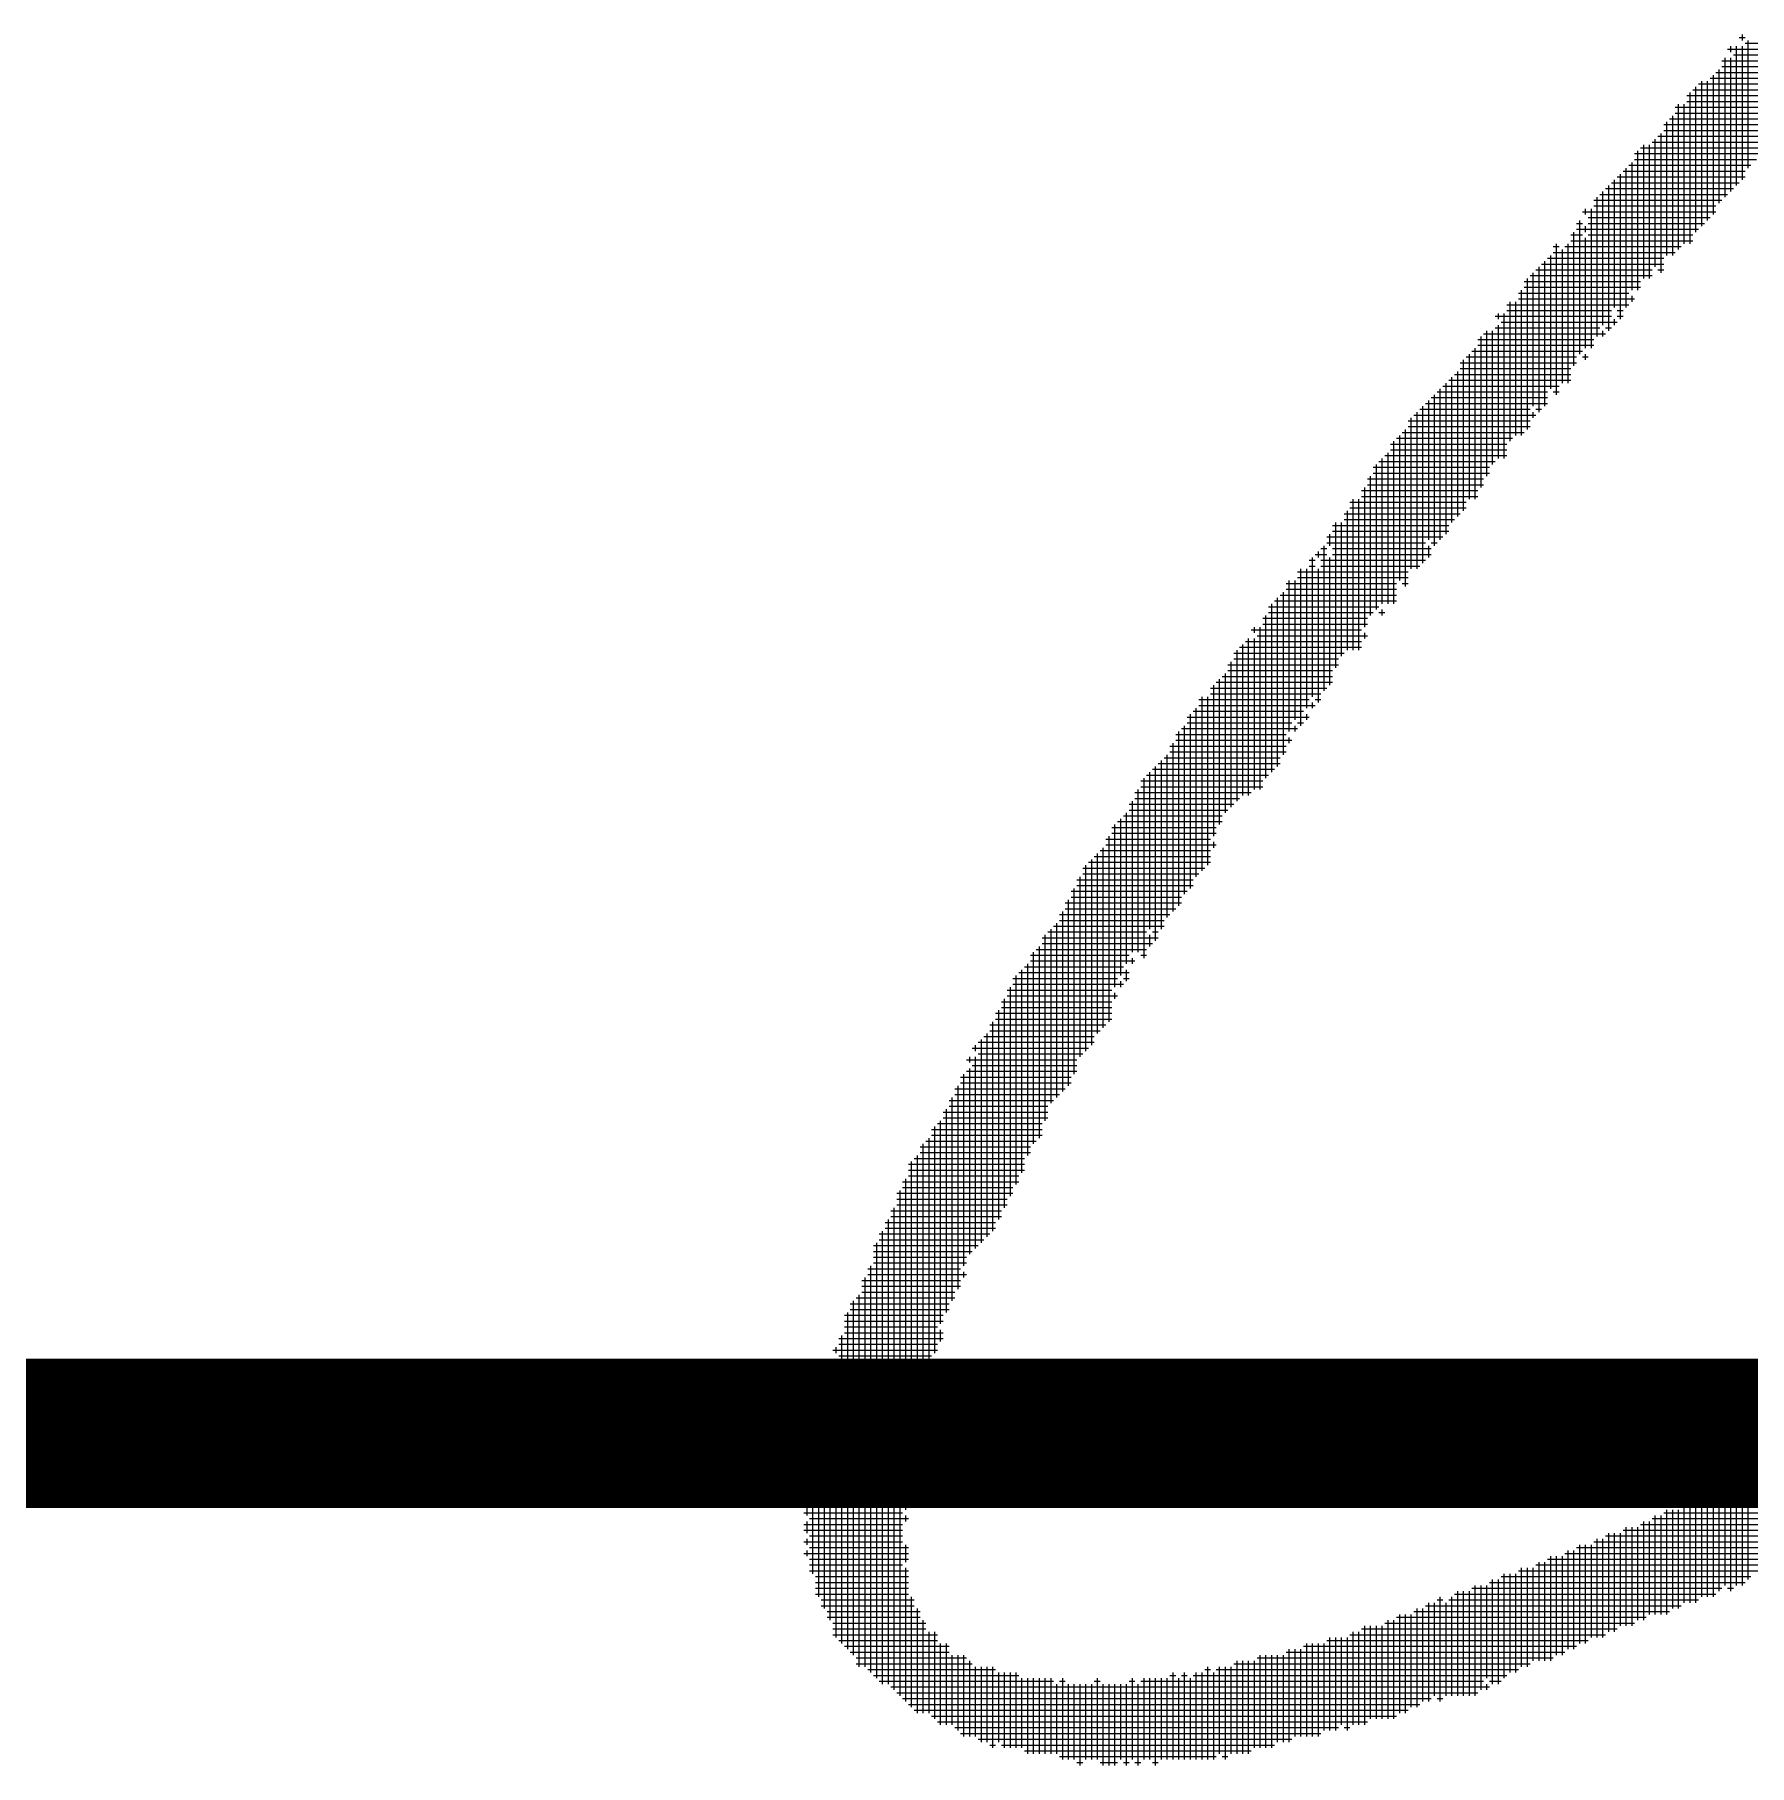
# Model space of a CAD drawing. Header units: feet. Extents: x 0 to 168200, y 0 to 118800.
# Drawn here: x 114241 to 114700.2, y 5111.1 to 5574.7 of the extents above; entities that cross this region are included whole.
import ezdxf
from ezdxf.enums import TextEntityAlignment as Align

# ---------------------------------------------------------------- set-up
doc = ezdxf.new("R2010")
doc.units = ezdxf.units.FT
doc.header["$LTSCALE"] = 1100
doc.header["$MEASUREMENT"] = 0
for name, color, linetype in [('CX-BORD', 3, 'CONTINUOUS'), ('CX-BORD-LIN1', 4, 'CONTINUOUS'), ('CX-BORD-LIN2', 3, 'CONTINUOUS'), ('CX-BORD-TEX2', 7, 'CONTINUOUS'), ('CX-BORD-TEX3', 6, 'CONTINUOUS')]:
    doc.layers.add(name, color=color, linetype=linetype)
doc.styles.add('TB_TEXT', font='')
doc.styles.add('TB_WBTXT', font='')
doc.styles.add('TB_WMTXT', font='')
doc.styles.get('TB_TEXT').set_extended_font_data('DotumChe')
doc.styles.get('TB_WBTXT').set_extended_font_data('Dotum')
doc.styles.get('TB_WMTXT').set_extended_font_data('DotumChe')

# ---------------------------------------------------------------- blocks, each defined once
blk = doc.blocks.new('CXBLKA1')
at = {"layer": 'CX-BORD-LIN1'}
for p, q in [((548.4872, 7.8697, 1), (548.495, 7.8697, 1)), ((548.4911, 7.8735, 1), (548.4911, 7.8658, 1)), ((548.495, 7.8619, 1), (548.6584, 7.8619, 1)), ((548.4989, 7.8658, 1), (548.4989, 7.6946, 1)), ((548.4639, 7.8385, 1), (548.6117, 7.8385, 1)), ((548.4678, 7.8424, 1), (548.4678, 7.6557, 1)), ((548.4717, 7.8541, 1), (548.6428, 7.8541, 1)), ((548.4756, 7.858, 1), (548.4756, 7.8502, 1)), ((548.4756, 7.8424, 1), (548.4756, 7.6635, 1)), ((548.4795, 7.8463, 1), (548.6428, 7.8463, 1)), ((548.4833, 7.858, 1), (548.4833, 7.6713, 1)), ((548.4911, 7.858, 1), (548.4911, 7.6791, 1)), ((548.4483, 7.8152, 1), (548.6117, 7.8152, 1)), ((548.4522, 7.8191, 1), (548.4522, 7.6324, 1)), ((548.4561, 7.823, 1), (548.6195, 7.823, 1)), ((548.46, 7.8269, 1), (548.46, 7.648, 1)), ((548.4639, 7.8308, 1), (548.6273, 7.8308, 1)), ((548.4172, 7.7919, 1), (548.5728, 7.7919, 1)), ((548.4211, 7.7958, 1), (548.4211, 7.5935, 1)), ((548.425, 7.7996, 1), (548.5806, 7.7996, 1)), ((548.4289, 7.8035, 1), (548.4289, 7.6091, 1)), ((548.4328, 7.8074, 1), (548.5884, 7.8074, 1)), ((548.4367, 7.8113, 1), (548.4367, 7.6168, 1)), ((548.4445, 7.8113, 1), (548.4445, 7.6246, 1)), ((548.4017, 7.7763, 1), (548.5728, 7.7763, 1)), ((548.4017, 7.7685, 1), (548.5728, 7.7685, 1)), ((548.4056, 7.7802, 1), (548.4056, 7.5857, 1)), ((548.4133, 7.7802, 1), (548.4133, 7.5935, 1)), ((548.4172, 7.7841, 1), (548.5806, 7.7841, 1)), ((548.3861, 7.753, 1), (548.5417, 7.753, 1)), ((548.3861, 7.7452, 1), (548.5339, 7.7452, 1)), ((548.39, 7.7569, 1), (548.39, 7.5779, 1)), ((548.3939, 7.7607, 1), (548.5417, 7.7607, 1)), ((548.3978, 7.7646, 1), (548.3978, 7.5779, 1)), ((548.355, 7.7219, 1), (548.5261, 7.7219, 1)), ((548.3589, 7.7257, 1), (548.3589, 7.5468, 1)), ((548.3667, 7.7257, 1), (548.3667, 7.5468, 1)), ((548.3705, 7.7296, 1), (548.5184, 7.7296, 1)), ((548.3744, 7.7335, 1), (548.3744, 7.5624, 1)), ((548.3783, 7.7374, 1), (548.5339, 7.7374, 1)), ((548.3822, 7.7413, 1), (548.3822, 7.5546, 1)), ((548.3394, 7.6985, 1), (548.5028, 7.6985, 1)), ((548.3433, 7.7024, 1), (548.3433, 7.5313, 1)), ((548.3472, 7.7141, 1), (548.5184, 7.7141, 1)), ((548.3472, 7.7063, 1), (548.5106, 7.7063, 1)), ((548.3511, 7.718, 1), (548.3511, 7.5313, 1)), ((548.3161, 7.6752, 1), (548.4872, 7.6752, 1)), ((548.32, 7.6791, 1), (548.32, 7.5079, 1)), ((548.3239, 7.683, 1), (548.495, 7.683, 1)), ((548.3278, 7.6868, 1), (548.3278, 7.4924, 1)), ((548.3317, 7.6907, 1), (548.495, 7.6907, 1)), ((548.3355, 7.6946, 1), (548.3355, 7.5079, 1)), ((548.2928, 7.6518, 1), (548.4639, 7.6518, 1)), ((548.2966, 7.6557, 1), (548.2966, 7.469, 1)), ((548.3005, 7.6596, 1), (548.4717, 7.6596, 1)), ((548.3044, 7.6635, 1), (548.3044, 7.4846, 1)), ((548.3083, 7.6674, 1), (548.4795, 7.6674, 1)), ((548.3122, 7.6713, 1), (548.3122, 7.4768, 1)), ((548.2772, 7.6363, 1), (548.4561, 7.6363, 1)), ((548.2811, 7.6402, 1), (548.2811, 7.6324, 1)), ((548.285, 7.6285, 1), (548.4483, 7.6285, 1)), ((548.2889, 7.6402, 1), (548.2889, 7.4535, 1)), ((548.2928, 7.6441, 1), (548.4561, 7.6441, 1)), ((548.2616, 7.6052, 1), (548.2772, 7.6052, 1)), ((548.2655, 7.6091, 1), (548.2655, 7.4301, 1)), ((548.2694, 7.6207, 1), (548.2772, 7.6207, 1)), ((548.2694, 7.6129, 1), (548.4328, 7.6129, 1)), ((548.2733, 7.6246, 1), (548.2733, 7.4457, 1)), ((548.2811, 7.6168, 1), (548.2811, 7.6091, 1)), ((548.285, 7.6207, 1), (548.4406, 7.6207, 1)), ((548.285, 7.6052, 1), (548.425, 7.6052, 1)), ((548.2383, 7.5896, 1), (548.2461, 7.5896, 1)), ((548.2383, 7.5818, 1), (548.4017, 7.5818, 1)), ((548.2422, 7.5935, 1), (548.2422, 7.3912, 1)), ((548.25, 7.5857, 1), (548.25, 7.4068, 1)), ((548.2539, 7.5896, 1), (548.4094, 7.5896, 1)), ((548.2578, 7.5935, 1), (548.2578, 7.4068, 1)), ((548.2616, 7.5974, 1), (548.425, 7.5974, 1)), ((548.2811, 7.6013, 1), (548.2811, 7.4535, 1)), ((548.215, 7.5585, 1), (548.3705, 7.5585, 1)), ((548.2189, 7.5624, 1), (548.2189, 7.3679, 1)), ((548.2227, 7.5663, 1), (548.3861, 7.5663, 1)), ((548.2266, 7.5702, 1), (548.2266, 7.3757, 1)), ((548.2305, 7.5741, 1), (548.3861, 7.5741, 1)), ((548.2344, 7.5779, 1), (548.2344, 7.399, 1)), ((548.3783, 7.5585, 1), (548.3861, 7.5585, 1)), ((548.1994, 7.5429, 1), (548.355, 7.5429, 1)), ((548.1994, 7.5352, 1), (548.355, 7.5352, 1)), ((548.2033, 7.5468, 1), (548.2033, 7.3446, 1)), ((548.2072, 7.5507, 1), (548.3705, 7.5507, 1)), ((548.2111, 7.5546, 1), (548.2111, 7.3757, 1)), ((548.1761, 7.5118, 1), (548.3394, 7.5118, 1)), ((548.18, 7.5157, 1), (548.18, 7.329, 1)), ((548.1877, 7.5157, 1), (548.1877, 7.3368, 1)), ((548.1916, 7.5274, 1), (548.3394, 7.5274, 1)), ((548.1916, 7.5196, 1), (548.3472, 7.5196, 1)), ((548.1955, 7.5313, 1), (548.1955, 7.3368, 1)), ((548.3433, 7.5235, 1), (548.3433, 7.5157, 1)), ((548.1605, 7.4963, 1), (548.3161, 7.4963, 1)), ((548.1644, 7.5002, 1), (548.1644, 7.4924, 1)), ((548.1683, 7.4885, 1), (548.3239, 7.4885, 1)), ((548.1722, 7.5002, 1), (548.1722, 7.3057, 1)), ((548.1761, 7.504, 1), (548.3161, 7.504, 1)), ((548.32, 7.4924, 1), (548.32, 7.4846, 1)), ((548.3239, 7.504, 1), (548.3317, 7.504, 1)), ((548.3239, 7.4963, 1), (548.3317, 7.4963, 1)), ((548.1372, 7.4651, 1), (548.2928, 7.4651, 1)), ((548.1411, 7.469, 1), (548.1411, 7.2668, 1)), ((548.145, 7.4729, 1), (548.3083, 7.4729, 1)), ((548.1488, 7.4768, 1), (548.1488, 7.2823, 1)), ((548.1566, 7.4768, 1), (548.1566, 7.2979, 1)), ((548.1605, 7.4807, 1), (548.3005, 7.4807, 1)), ((548.1644, 7.4846, 1), (548.1644, 7.3057, 1)), ((548.3044, 7.4768, 1), (548.3044, 7.469, 1)), ((548.3083, 7.4807, 1), (548.3161, 7.4807, 1)), ((548.1216, 7.4418, 1), (548.2694, 7.4418, 1)), ((548.1255, 7.4457, 1), (548.1255, 7.2512, 1)), ((548.1294, 7.4496, 1), (548.2772, 7.4496, 1)), ((548.1333, 7.4535, 1), (548.1333, 7.2512, 1)), ((548.1372, 7.4574, 1), (548.2928, 7.4574, 1)), ((548.2772, 7.4418, 1), (548.285, 7.4418, 1)), ((548.2811, 7.4457, 1), (548.2811, 7.4379, 1)), ((548.1061, 7.4185, 1), (548.2616, 7.4185, 1)), ((548.11, 7.4224, 1), (548.11, 7.2279, 1)), ((548.1138, 7.434, 1), (548.2694, 7.434, 1)), ((548.1138, 7.4262, 1), (548.2616, 7.4262, 1)), ((548.1177, 7.4379, 1), (548.1177, 7.2357, 1)), ((548.0827, 7.3951, 1), (548.2305, 7.3951, 1)), ((548.0866, 7.399, 1), (548.0866, 7.1968, 1)), ((548.0905, 7.4029, 1), (548.2461, 7.4029, 1)), ((548.0944, 7.4068, 1), (548.0944, 7.2045, 1)), ((548.0983, 7.4107, 1), (548.2616, 7.4107, 1)), ((548.1022, 7.4146, 1), (548.1022, 7.2201, 1)), ((548.2383, 7.3951, 1), (548.2461, 7.3951, 1)), ((548.0594, 7.3718, 1), (548.2072, 7.3718, 1)), ((548.0633, 7.3757, 1), (548.0633, 7.1657, 1)), ((548.0672, 7.3796, 1), (548.2305, 7.3796, 1)), ((548.0711, 7.3835, 1), (548.0711, 7.1968, 1)), ((548.0749, 7.3874, 1), (548.2305, 7.3874, 1)), ((548.0788, 7.3912, 1), (548.0788, 7.189, 1)), ((548.215, 7.3718, 1), (548.2227, 7.3718, 1)), ((548.0438, 7.3562, 1), (548.2072, 7.3562, 1)), ((548.0477, 7.3601, 1), (548.0477, 7.1579, 1)), ((548.0516, 7.364, 1), (548.215, 7.364, 1)), ((548.0555, 7.3679, 1), (548.0555, 7.1579, 1)), ((548.2111, 7.3679, 1), (548.2111, 7.3601, 1)), ((548.0244, 7.329, 1), (548.0244, 7.1112, 1)), ((548.0283, 7.3329, 1), (548.1839, 7.3329, 1)), ((548.0322, 7.3368, 1), (548.0322, 7.1423, 1)), ((548.0361, 7.3407, 1), (548.1994, 7.3407, 1)), ((548.0399, 7.3446, 1), (548.0399, 7.1345, 1)), ((548.0438, 7.3485, 1), (548.2072, 7.3485, 1)), ((548.0088, 7.3057, 1), (548.0088, 7.1112, 1)), ((548.0127, 7.3096, 1), (548.1761, 7.3096, 1)), ((548.0166, 7.3135, 1), (548.0166, 7.1112, 1)), ((548.0205, 7.3251, 1), (548.1761, 7.3251, 1)), ((548.0205, 7.3173, 1), (548.1761, 7.3173, 1)), ((547.9933, 7.2823, 1), (547.9933, 7.0956, 1)), ((547.9972, 7.294, 1), (548.1527, 7.294, 1)), ((547.9972, 7.2862, 1), (548.1527, 7.2862, 1)), ((548.001, 7.2979, 1), (548.001, 7.1034, 1)), ((548.0049, 7.3018, 1), (548.1605, 7.3018, 1)), ((547.9816, 7.2629, 1), (548.1372, 7.2629, 1)), ((547.9855, 7.2668, 1), (547.9855, 7.0801, 1)), ((547.9894, 7.2784, 1), (548.145, 7.2784, 1)), ((547.9894, 7.2707, 1), (548.145, 7.2707, 1)), ((547.9622, 7.2357, 1), (547.9622, 7.049, 1)), ((547.966, 7.2473, 1), (548.1216, 7.2473, 1)), ((547.966, 7.2396, 1), (548.1216, 7.2396, 1)), ((547.9699, 7.2512, 1), (547.9699, 7.049, 1)), ((547.9777, 7.2512, 1), (547.9777, 7.049, 1)), ((547.9816, 7.2551, 1), (548.1372, 7.2551, 1)), ((547.9427, 7.2162, 1), (548.0983, 7.2162, 1)), ((547.9466, 7.2201, 1), (547.9466, 7.0256, 1)), ((547.9544, 7.2201, 1), (547.9544, 7.0412, 1)), ((547.9583, 7.2318, 1), (548.1138, 7.2318, 1)), ((547.9583, 7.224, 1), (548.1061, 7.224, 1)), ((547.931, 7.189, 1), (547.931, 6.9945, 1)), ((547.9349, 7.2007, 1), (548.0905, 7.2007, 1)), ((547.9349, 7.1929, 1), (548.0672, 7.1929, 1)), ((547.9388, 7.2045, 1), (547.9388, 7.189, 1)), ((547.9427, 7.2084, 1), (548.0983, 7.2084, 1)), ((548.0711, 7.189, 1), (548.0711, 7.1734, 1)), ((548.0749, 7.1929, 1), (548.0827, 7.1929, 1)), ((547.9116, 7.1695, 1), (547.9194, 7.1695, 1)), ((547.9155, 7.1734, 1), (547.9155, 6.9867, 1)), ((547.9194, 7.1773, 1), (547.9349, 7.1773, 1)), ((547.9233, 7.1812, 1), (547.9233, 7.1734, 1)), ((547.9271, 7.1851, 1), (547.9349, 7.1851, 1)), ((547.9271, 7.1695, 1), (548.0672, 7.1695, 1)), ((547.9388, 7.1734, 1), (547.9388, 7.0023, 1)), ((547.9427, 7.1851, 1), (548.0749, 7.1851, 1)), ((547.9427, 7.1773, 1), (548.0749, 7.1773, 1)), ((547.8844, 7.1423, 1), (547.8844, 6.9401, 1)), ((547.8921, 7.1423, 1), (547.8921, 6.9556, 1)), ((547.896, 7.154, 1), (548.0438, 7.154, 1)), ((547.896, 7.1462, 1), (548.0438, 7.1462, 1)), ((547.8999, 7.1579, 1), (547.8999, 6.9478, 1)), ((547.9077, 7.1579, 1), (547.9077, 6.9712, 1)), ((547.9116, 7.1618, 1), (547.9194, 7.1618, 1)), ((547.9233, 7.1579, 1), (547.9233, 6.979, 1)), ((547.9271, 7.1618, 1), (548.0594, 7.1618, 1)), ((547.8688, 7.119, 1), (547.8688, 6.8934, 1)), ((547.8727, 7.1229, 1), (548.0283, 7.1229, 1)), ((547.8766, 7.1268, 1), (547.8766, 6.9089, 1)), ((547.8805, 7.1384, 1), (548.0283, 7.1384, 1)), ((547.8805, 7.1306, 1), (548.0283, 7.1306, 1)), ((548.0361, 7.1384, 1), (548.0438, 7.1384, 1)), ((547.8532, 7.0956, 1), (547.8532, 6.8778, 1)), ((547.8571, 7.1073, 1), (548.0049, 7.1073, 1)), ((547.8571, 7.0995, 1), (547.9972, 7.0995, 1)), ((547.861, 7.1112, 1), (547.861, 6.8856, 1)), ((547.8649, 7.1151, 1), (548.0283, 7.1151, 1)), ((548.0049, 7.0995, 1), (548.0127, 7.0995, 1)), ((548.0088, 7.1034, 1), (548.0088, 7.0956, 1)), ((547.8338, 7.0762, 1), (547.9816, 7.0762, 1)), ((547.8377, 7.0801, 1), (547.8377, 7.0723, 1)), ((547.8455, 7.0801, 1), (547.8455, 6.8623, 1)), ((547.8494, 7.0918, 1), (547.9894, 7.0918, 1)), ((547.8494, 7.084, 1), (547.9894, 7.084, 1)), ((547.9855, 7.0723, 1), (547.9855, 7.0645, 1)), ((547.8144, 7.049, 1), (547.8144, 6.8467, 1)), ((547.8182, 7.0529, 1), (547.9816, 7.0529, 1)), ((547.8221, 7.0567, 1), (547.8221, 6.8545, 1)), ((547.826, 7.0606, 1), (547.9816, 7.0606, 1)), ((547.8299, 7.0645, 1), (547.8299, 6.8545, 1)), ((547.8377, 7.0645, 1), (547.8377, 6.8623, 1)), ((547.8416, 7.0684, 1), (547.9894, 7.0684, 1)), ((547.8027, 7.0295, 1), (547.9505, 7.0295, 1)), ((547.8066, 7.0334, 1), (547.8066, 6.8389, 1)), ((547.8105, 7.0451, 1), (547.9583, 7.0451, 1)), ((547.8105, 7.0373, 1), (547.9505, 7.0373, 1)), ((547.7832, 7.0023, 1), (547.7832, 6.8, 1)), ((547.7871, 7.0062, 1), (547.9427, 7.0062, 1)), ((547.791, 7.0101, 1), (547.791, 6.8156, 1)), ((547.7949, 7.014, 1), (547.9427, 7.014, 1)), ((547.7988, 7.0179, 1), (547.7988, 6.8312, 1)), ((547.8027, 7.0217, 1), (547.9427, 7.0217, 1)), ((547.7638, 6.9828, 1), (547.9116, 6.9828, 1)), ((547.7677, 6.9867, 1), (547.7677, 6.7534, 1)), ((547.7755, 6.9867, 1), (547.7755, 6.7611, 1)), ((547.7793, 6.9984, 1), (547.9349, 6.9984, 1)), ((547.7793, 6.9906, 1), (547.9271, 6.9906, 1)), ((547.9155, 6.979, 1), (547.9155, 6.9712, 1)), ((547.9194, 6.9828, 1), (547.9271, 6.9828, 1)), ((547.7482, 6.9595, 1), (547.9116, 6.9595, 1)), ((547.7521, 6.9634, 1), (547.7521, 6.73, 1)), ((547.756, 6.9673, 1), (547.9038, 6.9673, 1)), ((547.7599, 6.9712, 1), (547.7599, 6.7456, 1)), ((547.7638, 6.9751, 1), (547.9194, 6.9751, 1)), ((547.9077, 6.9634, 1), (547.9077, 6.9556, 1)), ((547.7327, 6.9362, 1), (547.8805, 6.9362, 1)), ((547.7366, 6.9401, 1), (547.7366, 6.7067, 1)), ((547.7404, 6.944, 1), (547.896, 6.944, 1)), ((547.7443, 6.9478, 1), (547.7443, 6.7222, 1)), ((547.7482, 6.9517, 1), (547.8883, 6.9517, 1)), ((547.8844, 6.9323, 1), (547.8844, 6.9245, 1)), ((547.8921, 6.9478, 1), (547.8921, 6.9401, 1)), ((547.896, 6.9517, 1), (547.9038, 6.9517, 1)), ((547.721, 6.9089, 1), (547.721, 6.6911, 1)), ((547.7249, 6.9206, 1), (547.8805, 6.9206, 1)), ((547.7249, 6.9128, 1), (547.8805, 6.9128, 1)), ((547.7288, 6.9245, 1), (547.7288, 6.6989, 1)), ((547.7327, 6.9284, 1), (547.8883, 6.9284, 1)), ((547.6977, 6.8856, 1), (547.6977, 6.6756, 1)), ((547.7016, 6.8895, 1), (547.8649, 6.8895, 1)), ((547.7054, 6.8934, 1), (547.7054, 6.66, 1)), ((547.7093, 6.8973, 1), (547.8727, 6.8973, 1)), ((547.7132, 6.9012, 1), (547.7132, 6.6756, 1)), ((547.7171, 6.9051, 1), (547.8727, 6.9051, 1)), ((547.6821, 6.8623, 1), (547.6821, 6.6445, 1)), ((547.686, 6.8739, 1), (547.8494, 6.8739, 1)), ((547.686, 6.8662, 1), (547.8494, 6.8662, 1)), ((547.6899, 6.8778, 1), (547.6899, 6.6367, 1)), ((547.6938, 6.8817, 1), (547.8571, 6.8817, 1)), ((547.6704, 6.8428, 1), (547.8105, 6.8428, 1)), ((547.6743, 6.8467, 1), (547.6743, 6.6445, 1)), ((547.6782, 6.8584, 1), (547.8338, 6.8584, 1)), ((547.6782, 6.8506, 1), (547.8182, 6.8506, 1)), ((547.651, 6.8156, 1), (547.651, 6.5978, 1)), ((547.6549, 6.8195, 1), (547.7949, 6.8195, 1)), ((547.6588, 6.8234, 1), (547.6588, 6.6133, 1)), ((547.6627, 6.8273, 1), (547.7949, 6.8273, 1)), ((547.6665, 6.8312, 1), (547.6665, 6.6289, 1)), ((547.6704, 6.835, 1), (547.8027, 6.835, 1)), ((547.6393, 6.7961, 1), (547.7793, 6.7961, 1)), ((547.6432, 6.8, 1), (547.6432, 6.5511, 1)), ((547.6471, 6.8117, 1), (547.7871, 6.8117, 1)), ((547.6471, 6.8039, 1), (547.7871, 6.8039, 1)), ((547.7832, 6.7923, 1), (547.7832, 6.7845, 1)), ((547.6238, 6.7728, 1), (547.7793, 6.7728, 1)), ((547.6277, 6.7767, 1), (547.6277, 6.5356, 1)), ((547.6315, 6.7806, 1), (547.7793, 6.7806, 1)), ((547.6354, 6.7845, 1), (547.6354, 6.5433, 1)), ((547.6393, 6.7884, 1), (547.7871, 6.7884, 1)), ((547.6082, 6.7573, 1), (547.7716, 6.7573, 1)), ((547.6082, 6.7495, 1), (547.7638, 6.7495, 1)), ((547.6121, 6.7611, 1), (547.6121, 6.5122, 1)), ((547.616, 6.765, 1), (547.7793, 6.765, 1)), ((547.6199, 6.7689, 1), (547.6199, 6.52, 1)), ((547.5926, 6.7261, 1), (547.7482, 6.7261, 1)), ((547.5965, 6.73, 1), (547.5965, 6.4811, 1)), ((547.6004, 6.7417, 1), (547.756, 6.7417, 1)), ((547.6004, 6.7339, 1), (547.756, 6.7339, 1)), ((547.6043, 6.7456, 1), (547.6043, 6.5044, 1)), ((547.5849, 6.7106, 1), (547.7404, 6.7106, 1)), ((547.5849, 6.7028, 1), (547.7327, 6.7028, 1)), ((547.5888, 6.7145, 1), (547.5888, 6.4655, 1)), ((547.5926, 6.7184, 1), (547.7404, 6.7184, 1)), ((547.5693, 6.6795, 1), (547.7171, 6.6795, 1)), ((547.5732, 6.6834, 1), (547.5732, 6.45, 1)), ((547.5771, 6.695, 1), (547.7249, 6.695, 1)), ((547.5771, 6.6872, 1), (547.7171, 6.6872, 1)), ((547.581, 6.6989, 1), (547.581, 6.4578, 1)), ((547.5538, 6.6639, 1), (547.7093, 6.6639, 1)), ((547.5538, 6.6561, 1), (547.7016, 6.6561, 1)), ((547.5576, 6.6678, 1), (547.5576, 6.4189, 1)), ((547.5615, 6.6717, 1), (547.6938, 6.6717, 1)), ((547.5654, 6.6756, 1), (547.5654, 6.4422, 1)), ((547.6977, 6.6678, 1), (547.6977, 6.6522, 1)), ((547.7016, 6.6717, 1), (547.7093, 6.6717, 1)), ((547.5382, 6.6406, 1), (547.6704, 6.6406, 1)), ((547.5382, 6.6328, 1), (547.6782, 6.6328, 1)), ((547.5421, 6.6445, 1), (547.5421, 6.3878, 1)), ((547.546, 6.6483, 1), (547.6938, 6.6483, 1)), ((547.5499, 6.6522, 1), (547.5499, 6.3955, 1)), ((547.6743, 6.6367, 1), (547.6743, 6.6289, 1)), ((547.686, 6.6406, 1), (547.6938, 6.6406, 1)), ((547.5149, 6.6095, 1), (547.6549, 6.6095, 1)), ((547.5187, 6.6133, 1), (547.5187, 6.3333, 1)), ((547.5226, 6.6172, 1), (547.6704, 6.6172, 1)), ((547.5265, 6.6211, 1), (547.5265, 6.3489, 1)), ((547.5304, 6.625, 1), (547.6627, 6.625, 1)), ((547.5343, 6.6289, 1), (547.5343, 6.3722, 1)), ((547.6627, 6.6095, 1), (547.6704, 6.6095, 1)), ((547.6665, 6.6211, 1), (547.6665, 6.6056, 1)), ((547.5071, 6.5939, 1), (547.6471, 6.5939, 1)), ((547.5071, 6.5861, 1), (547.6549, 6.5861, 1)), ((547.511, 6.5978, 1), (547.511, 6.3177, 1)), ((547.5149, 6.6017, 1), (547.6627, 6.6017, 1)), ((547.651, 6.59, 1), (547.651, 6.5822, 1)), ((547.6588, 6.6056, 1), (547.6588, 6.5978, 1)), ((547.4915, 6.5628, 1), (547.6471, 6.5628, 1)), ((547.4954, 6.5667, 1), (547.4954, 6.2866, 1)), ((547.4993, 6.5783, 1), (547.6471, 6.5783, 1)), ((547.4993, 6.5706, 1), (547.6471, 6.5706, 1)), ((547.5032, 6.5822, 1), (547.5032, 6.3022, 1)), ((547.4837, 6.5472, 1), (547.6393, 6.5472, 1)), ((547.4837, 6.5394, 1), (547.6315, 6.5394, 1)), ((547.4876, 6.5511, 1), (547.4876, 6.2711, 1)), ((547.4915, 6.555, 1), (547.6471, 6.555, 1)), ((547.4604, 6.5161, 1), (547.616, 6.5161, 1)), ((547.4643, 6.52, 1), (547.4643, 6.5122, 1)), ((547.4682, 6.5239, 1), (547.6238, 6.5239, 1)), ((547.4721, 6.5278, 1), (547.4721, 6.2555, 1)), ((547.476, 6.5317, 1), (547.6238, 6.5317, 1)), ((547.4799, 6.5356, 1), (547.4799, 6.2633, 1)), ((547.4526, 6.5005, 1), (547.6004, 6.5005, 1)), ((547.4565, 6.5044, 1), (547.4565, 6.4967, 1)), ((547.4604, 6.4928, 1), (547.6004, 6.4928, 1)), ((547.4643, 6.5044, 1), (547.4643, 6.2477, 1)), ((547.4682, 6.5083, 1), (547.6082, 6.5083, 1)), ((547.4448, 6.4772, 1), (547.5926, 6.4772, 1)), ((547.4448, 6.4694, 1), (547.5926, 6.4694, 1)), ((547.4487, 6.4811, 1), (547.4487, 6.2244, 1)), ((547.4526, 6.485, 1), (547.6004, 6.485, 1)), ((547.4565, 6.4889, 1), (547.4565, 6.2399, 1)), ((547.4293, 6.4461, 1), (547.5693, 6.4461, 1)), ((547.4332, 6.45, 1), (547.4332, 6.1777, 1)), ((547.4371, 6.4617, 1), (547.5849, 6.4617, 1)), ((547.4371, 6.4539, 1), (547.5771, 6.4539, 1)), ((547.441, 6.4655, 1), (547.441, 6.1933, 1)), ((547.4215, 6.4305, 1), (547.5615, 6.4305, 1)), ((547.4215, 6.4228, 1), (547.5615, 6.4228, 1)), ((547.4254, 6.4344, 1), (547.4254, 6.1622, 1)), ((547.4293, 6.4383, 1), (547.5615, 6.4383, 1)), ((547.406, 6.4072, 1), (547.5538, 6.4072, 1)), ((547.406, 6.3994, 1), (547.5538, 6.3994, 1)), ((547.4098, 6.4111, 1), (547.4098, 6.1077, 1)), ((547.4137, 6.415, 1), (547.5538, 6.415, 1)), ((547.4176, 6.4189, 1), (547.4176, 6.1466, 1)), ((547.3904, 6.3839, 1), (547.5382, 6.3839, 1)), ((547.3904, 6.3761, 1), (547.5382, 6.3761, 1)), ((547.3943, 6.3878, 1), (547.3943, 6.0377, 1)), ((547.3982, 6.3916, 1), (547.546, 6.3916, 1)), ((547.4021, 6.3955, 1), (547.4021, 6.0844, 1)), ((547.3748, 6.3605, 1), (547.5304, 6.3605, 1)), ((547.3748, 6.3527, 1), (547.5304, 6.3527, 1)), ((547.3787, 6.3644, 1), (547.3787, 5.991, 1)), ((547.3826, 6.3683, 1), (547.5304, 6.3683, 1)), ((547.3865, 6.3722, 1), (547.3865, 6.0144, 1)), ((547.3671, 6.3372, 1), (547.5226, 6.3372, 1)), ((547.3671, 6.3294, 1), (547.5149, 6.3294, 1)), ((547.3709, 6.3411, 1), (547.3709, 5.9755, 1)), ((547.3748, 6.345, 1), (547.5226, 6.345, 1)), ((547.3593, 6.3216, 1), (547.5149, 6.3216, 1)), ((547.3593, 6.3139, 1), (547.5071, 6.3139, 1)), ((547.3593, 6.3061, 1), (547.5071, 6.3061, 1)), ((547.3632, 6.3255, 1), (547.3632, 5.6487, 1)), ((547.3437, 6.2827, 1), (547.4915, 6.2827, 1)), ((547.3476, 6.2866, 1), (547.3476, 5.6643, 1)), ((547.3515, 6.2983, 1), (547.4993, 6.2983, 1)), ((547.3515, 6.2905, 1), (547.4993, 6.2905, 1)), ((547.3554, 6.3022, 1), (547.3554, 5.6565, 1)), ((547.3359, 6.2672, 1), (547.4837, 6.2672, 1)), ((547.3359, 6.2594, 1), (547.476, 6.2594, 1)), ((547.3398, 6.2711, 1), (547.3398, 5.6643, 1)), ((547.3437, 6.275, 1), (547.4915, 6.275, 1)), ((547.3282, 6.2516, 1), (547.4682, 6.2516, 1)), ((547.3282, 6.2438, 1), (547.4604, 6.2438, 1)), ((547.3282, 6.2361, 1), (547.4526, 6.2361, 1)), ((547.3321, 6.2555, 1), (547.3321, 5.6721, 1)), ((547.3204, 6.2205, 1), (547.4448, 6.2205, 1)), ((547.3204, 6.2127, 1), (547.4526, 6.2127, 1)), ((547.3243, 6.2244, 1), (547.3243, 5.6799, 1)), ((547.3282, 6.2283, 1), (547.4526, 6.2283, 1)), ((547.4487, 6.2166, 1), (547.4487, 6.2088, 1)), ((547.3126, 6.2049, 1), (547.4448, 6.2049, 1)), ((547.3126, 6.1972, 1), (547.4448, 6.1972, 1)), ((547.3165, 6.2088, 1), (547.3165, 5.6876, 1)), ((547.297, 6.1738, 1), (547.4293, 6.1738, 1)), ((547.3009, 6.1777, 1), (547.3009, 5.7032, 1)), ((547.3048, 6.1816, 1), (547.4371, 6.1816, 1)), ((547.3087, 6.1855, 1), (547.3087, 5.6876, 1)), ((547.3126, 6.1894, 1), (547.4371, 6.1894, 1)), ((547.2893, 6.1583, 1), (547.4215, 6.1583, 1)), ((547.2893, 6.1505, 1), (547.4215, 6.1505, 1)), ((547.2932, 6.1622, 1), (547.2932, 5.711, 1)), ((547.297, 6.166, 1), (547.4293, 6.166, 1)), ((547.2815, 6.1272, 1), (547.4215, 6.1272, 1)), ((547.2854, 6.131, 1), (547.2854, 5.7188, 1)), ((547.2893, 6.1427, 1), (547.4137, 6.1427, 1)), ((547.2893, 6.1349, 1), (547.4215, 6.1349, 1)), ((547.4176, 6.1388, 1), (547.4176, 6.1233, 1)), ((547.2737, 6.1116, 1), (547.4137, 6.1116, 1)), ((547.2776, 6.1155, 1), (547.2776, 6.1077, 1)), ((547.2776, 6.0999, 1), (547.2776, 5.7265, 1)), ((547.2815, 6.1194, 1), (547.4137, 6.1194, 1)), ((547.2815, 6.1038, 1), (547.406, 6.1038, 1)), ((547.2659, 6.0805, 1), (547.3982, 6.0805, 1)), ((547.2698, 6.0844, 1), (547.2698, 6.0766, 1)), ((547.2737, 6.096, 1), (547.406, 6.096, 1)), ((547.2737, 6.0883, 1), (547.406, 6.0883, 1)), ((547.2659, 6.0649, 1), (547.3982, 6.0649, 1)), ((547.2659, 6.0571, 1), (547.3982, 6.0571, 1)), ((547.2698, 6.0688, 1), (547.2698, 5.7499, 1)), ((547.2737, 6.0727, 1), (547.3982, 6.0727, 1)), ((547.2543, 6.0299, 1), (547.2543, 5.781, 1)), ((547.2582, 6.0416, 1), (547.3982, 6.0416, 1)), ((547.2582, 6.0338, 1), (547.3904, 6.0338, 1)), ((547.262, 6.0455, 1), (547.262, 5.7654, 1)), ((547.2659, 6.0494, 1), (547.3982, 6.0494, 1)), ((547.2504, 6.026, 1), (547.3904, 6.026, 1)), ((547.2504, 6.0182, 1), (547.3904, 6.0182, 1)), ((547.2504, 6.0105, 1), (547.3826, 6.0105, 1)), ((547.2426, 5.9949, 1), (547.3826, 5.9949, 1)), ((547.2426, 5.9871, 1), (547.3748, 5.9871, 1)), ((547.2465, 5.9988, 1), (547.2465, 5.8121, 1)), ((547.2504, 6.0027, 1), (547.3826, 6.0027, 1)), ((547.2426, 5.9794, 1), (547.3748, 5.9794, 1)), ((547.2426, 5.9716, 1), (547.3671, 5.9716, 1)), ((547.2426, 5.9638, 1), (547.3671, 5.9638, 1)), ((547.2348, 5.9405, 1), (547.3671, 5.9405, 1)), ((547.2387, 5.9443, 1), (547.2387, 5.9366, 1)), ((547.2426, 5.956, 1), (547.3671, 5.956, 1)), ((547.2426, 5.9482, 1), (547.3748, 5.9482, 1)), ((547.3709, 5.9521, 1), (547.3709, 5.9443, 1)), ((547.2348, 5.9249, 1), (547.3671, 5.9249, 1)), ((547.2348, 5.9171, 1), (547.3671, 5.9171, 1)), ((547.2387, 5.9288, 1), (547.2387, 5.8899, 1)), ((547.2426, 5.9327, 1), (547.3671, 5.9327, 1)), ((548.4289, 5.9132, 1), (548.4289, 5.7732, 1)), ((548.4367, 5.9132, 1), (548.4367, 5.781, 1)), ((548.4445, 5.9132, 1), (548.4445, 5.781, 1)), ((548.4522, 5.9132, 1), (548.4522, 5.781, 1)), ((548.4561, 5.9171, 1), (548.7828, 5.9171, 1)), ((548.46, 5.921, 1), (548.46, 5.7888, 1)), ((548.4678, 5.921, 1), (548.4678, 5.7965, 1)), ((548.4717, 5.9249, 1), (548.7906, 5.9249, 1)), ((548.4756, 5.9288, 1), (548.4756, 5.7888, 1)), ((548.4833, 5.9288, 1), (548.4833, 5.7965, 1)), ((548.4911, 5.9288, 1), (548.4911, 5.7965, 1)), ((548.4989, 5.9288, 1), (548.4989, 5.8043, 1)), ((547.2348, 5.9093, 1), (547.3671, 5.9093, 1)), ((547.2348, 5.9016, 1), (547.3748, 5.9016, 1)), ((547.2348, 5.8938, 1), (547.3671, 5.8938, 1)), ((547.3709, 5.9055, 1), (547.3709, 5.8977, 1)), ((547.3709, 5.8899, 1), (547.3709, 5.8821, 1)), ((548.3744, 5.8899, 1), (548.3744, 5.7577, 1)), ((548.3822, 5.8899, 1), (548.3822, 5.7577, 1)), ((548.3861, 5.8938, 1), (548.7128, 5.8938, 1)), ((548.39, 5.8977, 1), (548.39, 5.7577, 1)), ((548.3978, 5.8977, 1), (548.3978, 5.7654, 1)), ((548.4056, 5.8977, 1), (548.4056, 5.7654, 1)), ((548.4094, 5.9016, 1), (548.7517, 5.9016, 1)), ((548.4133, 5.9055, 1), (548.4133, 5.7732, 1)), ((548.4211, 5.9055, 1), (548.4211, 5.7732, 1)), ((548.425, 5.9093, 1), (548.7673, 5.9093, 1)), ((547.2348, 5.8782, 1), (547.3671, 5.8782, 1)), ((547.2348, 5.8704, 1), (547.3671, 5.8704, 1)), ((547.2387, 5.8821, 1), (547.2387, 5.8666, 1)), ((547.2426, 5.886, 1), (547.3748, 5.886, 1)), ((548.3122, 5.8666, 1), (548.3122, 5.7343, 1)), ((548.32, 5.8666, 1), (548.32, 5.7343, 1)), ((548.3278, 5.8666, 1), (548.3278, 5.7421, 1)), ((548.3317, 5.8704, 1), (548.6662, 5.8704, 1)), ((548.3355, 5.8743, 1), (548.3355, 5.7421, 1)), ((548.3433, 5.8743, 1), (548.3433, 5.7421, 1)), ((548.3511, 5.8743, 1), (548.3511, 5.7499, 1)), ((548.355, 5.8782, 1), (548.6739, 5.8782, 1)), ((548.3589, 5.8821, 1), (548.3589, 5.7499, 1)), ((548.3667, 5.8821, 1), (548.3667, 5.7577, 1)), ((548.3705, 5.886, 1), (548.6973, 5.886, 1)), ((547.2348, 5.8549, 1), (547.3671, 5.8549, 1)), ((547.2387, 5.8588, 1), (547.2387, 5.851, 1)), ((547.2387, 5.8432, 1), (547.2387, 5.8354, 1)), ((547.2426, 5.8627, 1), (547.3671, 5.8627, 1)), ((547.2426, 5.8471, 1), (547.3748, 5.8471, 1)), ((547.3709, 5.851, 1), (547.3709, 5.8277, 1)), ((548.2578, 5.8432, 1), (548.2578, 5.711, 1)), ((548.2655, 5.8432, 1), (548.2655, 5.711, 1)), ((548.2694, 5.8471, 1), (548.635, 5.8471, 1)), ((548.2733, 5.851, 1), (548.2733, 5.7188, 1)), ((548.2811, 5.851, 1), (548.2811, 5.7188, 1)), ((548.2889, 5.851, 1), (548.2889, 5.7265, 1)), ((548.2928, 5.8549, 1), (548.6506, 5.8549, 1)), ((548.2966, 5.8588, 1), (548.2966, 5.7265, 1)), ((548.3044, 5.8588, 1), (548.3044, 5.7265, 1)), ((548.3083, 5.8627, 1), (548.6584, 5.8627, 1)), ((547.2348, 5.8393, 1), (547.3748, 5.8393, 1)), ((547.2426, 5.8316, 1), (547.3748, 5.8316, 1)), ((547.2426, 5.8238, 1), (547.3671, 5.8238, 1)), ((547.3709, 5.8199, 1), (547.3709, 5.641, 1)), ((548.1955, 5.8199, 1), (548.1955, 5.6876, 1)), ((548.2033, 5.8199, 1), (548.2033, 5.6876, 1)), ((548.2111, 5.8199, 1), (548.2111, 5.6954, 1)), ((548.215, 5.8238, 1), (548.5806, 5.8238, 1)), ((548.2189, 5.8277, 1), (548.2189, 5.6954, 1)), ((548.2266, 5.8277, 1), (548.2266, 5.6954, 1)), ((548.2305, 5.8316, 1), (548.5961, 5.8316, 1)), ((548.2344, 5.8354, 1), (548.2344, 5.6954, 1)), ((548.2422, 5.8354, 1), (548.2422, 5.7032, 1)), ((548.25, 5.8354, 1), (548.25, 5.7032, 1)), ((548.2539, 5.8393, 1), (548.6117, 5.8393, 1)), ((547.2426, 5.816, 1), (547.3748, 5.816, 1)), ((547.2504, 5.8082, 1), (547.3748, 5.8082, 1)), ((547.2504, 5.8004, 1), (547.3748, 5.8004, 1)), ((548.1333, 5.7965, 1), (548.1333, 5.6487, 1)), ((548.1411, 5.7965, 1), (548.1411, 5.6565, 1)), ((548.1488, 5.7965, 1), (548.1488, 5.6721, 1)), ((548.1527, 5.8004, 1), (548.495, 5.8004, 1)), ((548.1566, 5.8043, 1), (548.1566, 5.6643, 1)), ((548.1644, 5.8043, 1), (548.1644, 5.6643, 1)), ((548.1683, 5.8082, 1), (548.5028, 5.8082, 1)), ((548.1722, 5.8121, 1), (548.1722, 5.6721, 1)), ((548.18, 5.8121, 1), (548.18, 5.6799, 1)), ((548.1877, 5.8121, 1), (548.1877, 5.6799, 1)), ((548.1916, 5.816, 1), (548.5261, 5.816, 1)), ((547.2504, 5.7927, 1), (547.3748, 5.7927, 1)), ((547.2504, 5.7849, 1), (547.3748, 5.7849, 1)), ((547.2582, 5.7771, 1), (547.3826, 5.7771, 1)), ((547.3787, 5.781, 1), (547.3787, 5.6332, 1)), ((548.0711, 5.7732, 1), (548.0711, 5.641, 1)), ((548.0788, 5.7732, 1), (548.0788, 5.6487, 1)), ((548.0827, 5.7771, 1), (548.0905, 5.7771, 1)), ((548.0866, 5.781, 1), (548.0866, 5.641, 1)), ((548.0944, 5.7732, 1), (548.0944, 5.6487, 1)), ((548.0983, 5.7771, 1), (548.4328, 5.7771, 1)), ((548.1022, 5.781, 1), (548.1022, 5.6487, 1)), ((548.1061, 5.7849, 1), (548.4561, 5.7849, 1)), ((548.11, 5.7888, 1), (548.11, 5.6487, 1)), ((548.1177, 5.7888, 1), (548.1177, 5.6487, 1)), ((548.1255, 5.7888, 1), (548.1255, 5.6487, 1)), ((548.1294, 5.7927, 1), (548.4639, 5.7927, 1)), ((548.4717, 5.7927, 1), (548.4795, 5.7927, 1)), ((547.2582, 5.7693, 1), (547.3826, 5.7693, 1)), ((547.2659, 5.7615, 1), (547.3904, 5.7615, 1)), ((547.2659, 5.7538, 1), (547.3904, 5.7538, 1)), ((547.3865, 5.7654, 1), (547.3865, 5.6254, 1)), ((547.3943, 5.7499, 1), (547.3943, 5.6254, 1)), ((548.0166, 5.7499, 1), (548.0166, 5.6176, 1)), ((548.0244, 5.7499, 1), (548.0244, 5.6176, 1)), ((548.0283, 5.7538, 1), (548.3628, 5.7538, 1)), ((548.0322, 5.7577, 1), (548.0322, 5.6254, 1)), ((548.0399, 5.7577, 1), (548.0399, 5.6254, 1)), ((548.0477, 5.7577, 1), (548.0477, 5.6332, 1)), ((548.0516, 5.7615, 1), (548.3939, 5.7615, 1)), ((548.0555, 5.7654, 1), (548.0555, 5.6332, 1)), ((548.0633, 5.7654, 1), (548.0633, 5.641, 1)), ((548.0672, 5.7693, 1), (548.4094, 5.7693, 1)), ((547.2737, 5.746, 1), (547.3982, 5.746, 1)), ((547.2737, 5.7382, 1), (547.3982, 5.7382, 1)), ((547.2737, 5.7304, 1), (547.4137, 5.7304, 1)), ((547.4021, 5.7343, 1), (547.4021, 5.6254, 1)), ((547.4098, 5.7343, 1), (547.4098, 5.6176, 1)), ((547.9388, 5.7265, 1), (547.9388, 5.6021, 1)), ((547.9466, 5.7265, 1), (547.9466, 5.6021, 1)), ((547.9544, 5.7265, 1), (547.9544, 5.6098, 1)), ((547.9622, 5.7265, 1), (547.9622, 5.6021, 1)), ((547.966, 5.7304, 1), (548.3083, 5.7304, 1)), ((547.9699, 5.7343, 1), (547.9699, 5.6098, 1)), ((547.9777, 5.7343, 1), (547.9777, 5.6098, 1)), ((547.9816, 5.7382, 1), (548.3239, 5.7382, 1)), ((547.9855, 5.7421, 1), (547.9855, 5.6098, 1)), ((547.9933, 5.7421, 1), (547.9933, 5.6176, 1)), ((548.001, 5.7421, 1), (548.001, 5.6176, 1)), ((548.0088, 5.7421, 1), (548.0088, 5.6176, 1)), ((548.0127, 5.746, 1), (548.3472, 5.746, 1)), ((547.2815, 5.7226, 1), (547.4137, 5.7226, 1)), ((547.2893, 5.7149, 1), (547.4293, 5.7149, 1)), ((547.297, 5.7071, 1), (547.4293, 5.7071, 1)), ((547.4176, 5.7188, 1), (547.4176, 5.6098, 1)), ((547.4254, 5.7188, 1), (547.4254, 5.6098, 1)), ((547.4332, 5.7032, 1), (547.4332, 5.6098, 1)), ((547.441, 5.7032, 1), (547.441, 5.6021, 1)), ((547.4487, 5.7032, 1), (547.4487, 5.5943, 1)), ((547.8455, 5.7032, 1), (547.8455, 5.5787, 1)), ((547.8532, 5.7032, 1), (547.8532, 5.5787, 1)), ((547.861, 5.7032, 1), (547.861, 5.5787, 1)), ((547.8688, 5.7032, 1), (547.8688, 5.5865, 1)), ((547.8766, 5.7032, 1), (547.8766, 5.5865, 1)), ((547.8805, 5.7071, 1), (548.2539, 5.7071, 1)), ((547.8844, 5.711, 1), (547.8844, 5.5865, 1)), ((547.8921, 5.711, 1), (547.8921, 5.5943, 1)), ((547.8999, 5.711, 1), (547.8999, 5.5943, 1)), ((547.9038, 5.7149, 1), (548.2694, 5.7149, 1)), ((547.9077, 5.7188, 1), (547.9077, 5.5943, 1)), ((547.9155, 5.7188, 1), (547.9155, 5.5943, 1)), ((547.9233, 5.7188, 1), (547.9233, 5.5943, 1)), ((547.931, 5.7188, 1), (547.931, 5.6021, 1)), ((547.9349, 5.7226, 1), (548.285, 5.7226, 1)), ((547.3048, 5.6993, 1), (547.4526, 5.6993, 1)), ((547.3048, 5.6915, 1), (547.4604, 5.6915, 1)), ((547.3204, 5.6838, 1), (547.4915, 5.6838, 1)), ((547.4565, 5.6954, 1), (547.4565, 5.5943, 1)), ((547.4643, 5.6876, 1), (547.4643, 5.5943, 1)), ((547.4721, 5.6876, 1), (547.4721, 5.5865, 1)), ((547.4799, 5.6876, 1), (547.4799, 5.5865, 1)), ((547.4876, 5.6876, 1), (547.4876, 5.5787, 1)), ((547.4954, 5.6799, 1), (547.4954, 5.5865, 1)), ((547.5032, 5.6799, 1), (547.5032, 5.5787, 1)), ((547.511, 5.6799, 1), (547.511, 5.5787, 1)), ((547.5187, 5.6799, 1), (547.5187, 5.5787, 1)), ((547.7288, 5.6799, 1), (547.7288, 5.5632, 1)), ((547.7443, 5.6799, 1), (547.7443, 5.5632, 1)), ((547.7599, 5.6799, 1), (547.7599, 5.5632, 1)), ((547.7677, 5.6799, 1), (547.7677, 5.5632, 1)), ((547.7716, 5.6838, 1), (547.7793, 5.6838, 1)), ((547.7755, 5.6876, 1), (547.7755, 5.5632, 1)), ((547.7832, 5.6799, 1), (547.7832, 5.5632, 1)), ((547.7871, 5.6838, 1), (548.1916, 5.6838, 1)), ((547.791, 5.6876, 1), (547.791, 5.571, 1)), ((547.7988, 5.6876, 1), (547.7988, 5.5632, 1)), ((547.8066, 5.6876, 1), (547.8066, 5.571, 1)), ((547.8105, 5.6915, 1), (548.2072, 5.6915, 1)), ((547.8144, 5.6954, 1), (547.8144, 5.571, 1)), ((547.8221, 5.6954, 1), (547.8221, 5.571, 1)), ((547.8299, 5.6954, 1), (547.8299, 5.571, 1)), ((547.8377, 5.6954, 1), (547.8377, 5.5787, 1)), ((547.8416, 5.6993, 1), (548.2383, 5.6993, 1)), ((547.3282, 5.676, 1), (547.5226, 5.676, 1)), ((547.3359, 5.6682, 1), (547.5693, 5.6682, 1)), ((547.3515, 5.6604, 1), (548.1527, 5.6604, 1)), ((547.5265, 5.6721, 1), (547.5265, 5.5787, 1)), ((547.5343, 5.6721, 1), (547.5343, 5.571, 1)), ((547.5421, 5.6721, 1), (547.5421, 5.571, 1)), ((547.5499, 5.6721, 1), (547.5499, 5.571, 1)), ((547.5576, 5.6721, 1), (547.5576, 5.571, 1)), ((547.5654, 5.6721, 1), (547.5654, 5.571, 1)), ((547.5732, 5.6643, 1), (547.5732, 5.571, 1)), ((547.5771, 5.6682, 1), (547.5849, 5.6682, 1)), ((547.581, 5.6721, 1), (547.581, 5.5632, 1)), ((547.5888, 5.6643, 1), (547.5888, 5.5632, 1)), ((547.5965, 5.6643, 1), (547.5965, 5.5632, 1)), ((547.6043, 5.6643, 1), (547.6043, 5.5554, 1)), ((547.6121, 5.6643, 1), (547.6121, 5.5632, 1)), ((547.6199, 5.6643, 1), (547.6199, 5.5632, 1)), ((547.6238, 5.6682, 1), (547.6315, 5.6682, 1)), ((547.6277, 5.6721, 1), (547.6277, 5.5632, 1)), ((547.6354, 5.6643, 1), (547.6354, 5.5554, 1)), ((547.6432, 5.6643, 1), (547.6432, 5.5554, 1)), ((547.651, 5.6643, 1), (547.651, 5.5554, 1)), ((547.6588, 5.6643, 1), (547.6588, 5.5632, 1)), ((547.6665, 5.6643, 1), (547.6665, 5.5554, 1)), ((547.6704, 5.6682, 1), (547.6782, 5.6682, 1)), ((547.6743, 5.6721, 1), (547.6743, 5.5632, 1)), ((547.6821, 5.6643, 1), (547.6821, 5.5554, 1)), ((547.686, 5.6682, 1), (548.145, 5.6682, 1)), ((547.6899, 5.6721, 1), (547.6899, 5.5632, 1)), ((547.6977, 5.6721, 1), (547.6977, 5.5632, 1)), ((547.7054, 5.6721, 1), (547.7054, 5.5554, 1)), ((547.7132, 5.6721, 1), (547.7132, 5.5632, 1)), ((547.721, 5.6721, 1), (547.721, 5.5632, 1)), ((547.7249, 5.676, 1), (547.7327, 5.676, 1)), ((547.7366, 5.6721, 1), (547.7366, 5.5632, 1)), ((547.7404, 5.676, 1), (547.7482, 5.676, 1)), ((547.7521, 5.6721, 1), (547.7521, 5.5632, 1)), ((547.756, 5.676, 1), (548.1761, 5.676, 1)), ((548.1488, 5.6643, 1), (548.1488, 5.6565, 1)), ((548.1527, 5.6682, 1), (548.1683, 5.6682, 1)), ((547.3593, 5.6526, 1), (548.1372, 5.6526, 1)), ((547.3671, 5.6449, 1), (548.0749, 5.6449, 1)), ((547.3748, 5.6371, 1), (548.0594, 5.6371, 1)), ((548.0827, 5.6449, 1), (548.0905, 5.6449, 1)), ((547.3826, 5.6293, 1), (548.0438, 5.6293, 1)), ((547.406, 5.6215, 1), (548.0283, 5.6215, 1)), ((547.4137, 5.6137, 1), (547.9894, 5.6137, 1)), ((547.4371, 5.606, 1), (547.9505, 5.606, 1)), ((547.4448, 5.5982, 1), (547.9271, 5.5982, 1)), ((547.4682, 5.5904, 1), (547.8883, 5.5904, 1)), ((547.9583, 5.606, 1), (547.966, 5.606, 1)), ((547.4837, 5.5826, 1), (547.4915, 5.5826, 1)), ((547.4993, 5.5826, 1), (547.8649, 5.5826, 1)), ((547.5304, 5.5748, 1), (547.8338, 5.5748, 1)), ((547.5771, 5.5671, 1), (547.7871, 5.5671, 1)), ((547.7949, 5.5671, 1), (547.8027, 5.5671, 1)), ((547.6004, 5.5593, 1), (547.6082, 5.5593, 1)), ((547.6315, 5.5593, 1), (547.6549, 5.5593, 1)), ((547.6627, 5.5593, 1), (547.6704, 5.5593, 1)), ((547.6782, 5.5593, 1), (547.686, 5.5593, 1)), ((547.7016, 5.5593, 1), (547.7093, 5.5593, 1))]:
    blk.add_line(p, q, dxfattribs=at)
at = {"layer": 'CX-BORD-LIN1', "const_width": 0.2}
blk.add_lwpolyline([(558, 6), (270, 6)], dxfattribs=at)
at = {"layer": 'CX-BORD-LIN1', "style": 'TB_TEXT'}
for tag, p in [('TR_RCON5', (342.3033, 33)), ('TR_RCON4', (342.3033, 27)), ('TR_RCON3', (342.3033, 21)), ('TR_RCON2', (342.3033, 15)), ('TR_RCON1', (342.3033, 9))]:
    blk.add_attdef(tag, text='', height=3.5, dxfattribs=at).set_placement(p, align=Align.MIDDLE_LEFT)
for tag, height, p in [('TR_DGN5', 3.5, (451.1185, 33)), ('TR_CHK5', 3.5, (491.1185, 33)), ('TR_RDAT5', 3.5, (317.5, 33)), ('TR_APP5', 3.5, (531.1185, 33)), ('TR_RNUM5', 3, (285.1051, 32.6366)), ('TR_DGN4', 3.5, (451.1185, 27)), ('TR_CHK4', 3.5, (491.1185, 27)), ('TR_RDAT4', 3.5, (317.5, 27)), ('TR_APP4', 3.5, (531.1185, 27)), ('TR_RNUM4', 3, (285.1051, 26.6366)), ('TR_DGN3', 3.5, (451.1185, 21)), ('TR_CHK3', 3.5, (491.1185, 21)), ('TR_RDAT3', 3.5, (317.5, 21)), ('TR_APP3', 3.5, (531.1185, 21)), ('TR_RNUM3', 3, (285.1051, 20.6366)), ('TR_DGN2', 3.5, (451.1185, 15)), ('TR_CHK2', 3.5, (491.1185, 15)), ('TR_RDAT2', 3.5, (317.5, 15)), ('TR_APP2', 3.5, (531.1185, 15)), ('TR_RNUM2', 3, (285.1051, 14.6366)), ('TR_DGN1', 3.5, (451.1185, 9)), ('TR_CHK1', 3.5, (491.1185, 9)), ('TR_RDAT1', 3.5, (317.5, 9)), ('TR_APP1', 3.5, (531.1185, 9)), ('TR_RNUM1', 3, (285.1051, 8.6366))]:
    blk.add_attdef(tag, text='', height=height, dxfattribs=at).set_placement(p, align=Align.MIDDLE_CENTER)
at = {"layer": 'CX-BORD-LIN2', "style": 'TB_TEXT'}
blk.add_attdef('TD_VERSION', text='', height=3, rotation=90, dxfattribs=at).set_placement((800.5, 48.0149), align=Align.MIDDLE_CENTER)
at = {"layer": 'CX-BORD-TEX2', "style": 'TB_WMTXT'}
for tag, height, p in [('TB_CNAME', 5, (15.3448, 531.8324)), ('TB_CSCOP', 4, (16.6346, 523.8324))]:
    blk.add_attdef(tag, text='', height=height, dxfattribs=at).set_placement(p, align=Align.BOTTOM_LEFT)
at = {"layer": 'CX-BORD-TEX2', "style": 'TB_WBTXT'}
for tag, height, p in [('TB_MTITIL', 10, (398, 533.3264)), ('TB_STITL', 7, (398, 518.3264))]:
    blk.add_attdef(tag, text='', height=height, dxfattribs=at).set_placement(p, align=Align.MIDDLE_CENTER)
at = {"layer": 'CX-BORD-TEX3', "style": 'TB_TEXT'}
for tag, height, p in [('TD_LNDST', 4.5, (215, 31.5)), ('TD_DSECT', 4.5, (605.5, 31.5)), ('TD_DDIST', 4.5, (654.5, 31.5)), ('TD_DNAME_TOP', 4.5, (755, 27.957)), ('TD_CSECT', 4.5, (605.5, 22.5)), ('TD_CDIST', 4.5, (654.5, 22.5)), ('TD_DNAME_MAIN', 4.5, (755, 21.4731)), ('TD_DNAME_BOT', 3, (755, 15.2489)), ('TD_HSCAL', 4.5, (620.8841, 13.7484)), ('TD_VSCAL', 4.5, (656.8615, 13.7484)), ('TD_CCOMP', 4.5, (215, 13.5927)), ('TD_CSTEP', 4.5, (250.744, 5.125)), ('TD_FIELD', 4.5, (180, 5.125)), ('TD_DWGNO', 4.5, (755, 5.0017)), ('TD_DWGCODE', 4.5, (637, 4.7908))]:
    blk.add_attdef(tag, text='', height=height, dxfattribs=at).set_placement(p, align=Align.MIDDLE_CENTER)
for tag, height, width, p in [('TD_DCOMP', 4.5, 0.95, (215, 22.5875)), ('TD_CNAME', 5, 0.78, (65, 7.5956))]:
    blk.add_attdef(tag, text='', height=height, dxfattribs=dict(at, width=width)).set_placement(p, align=Align.MIDDLE_CENTER)

msp = doc.modelspace()

# ---------------------------------------------------------------- block references
at = {"layer": 'CX-BORD', "xscale": 200, "yscale": 200, "zscale": 200}
msp.add_blockref('CXBLKA1', (5000, 4000), dxfattribs=at)

doc.saveas('drawing.dxf')
